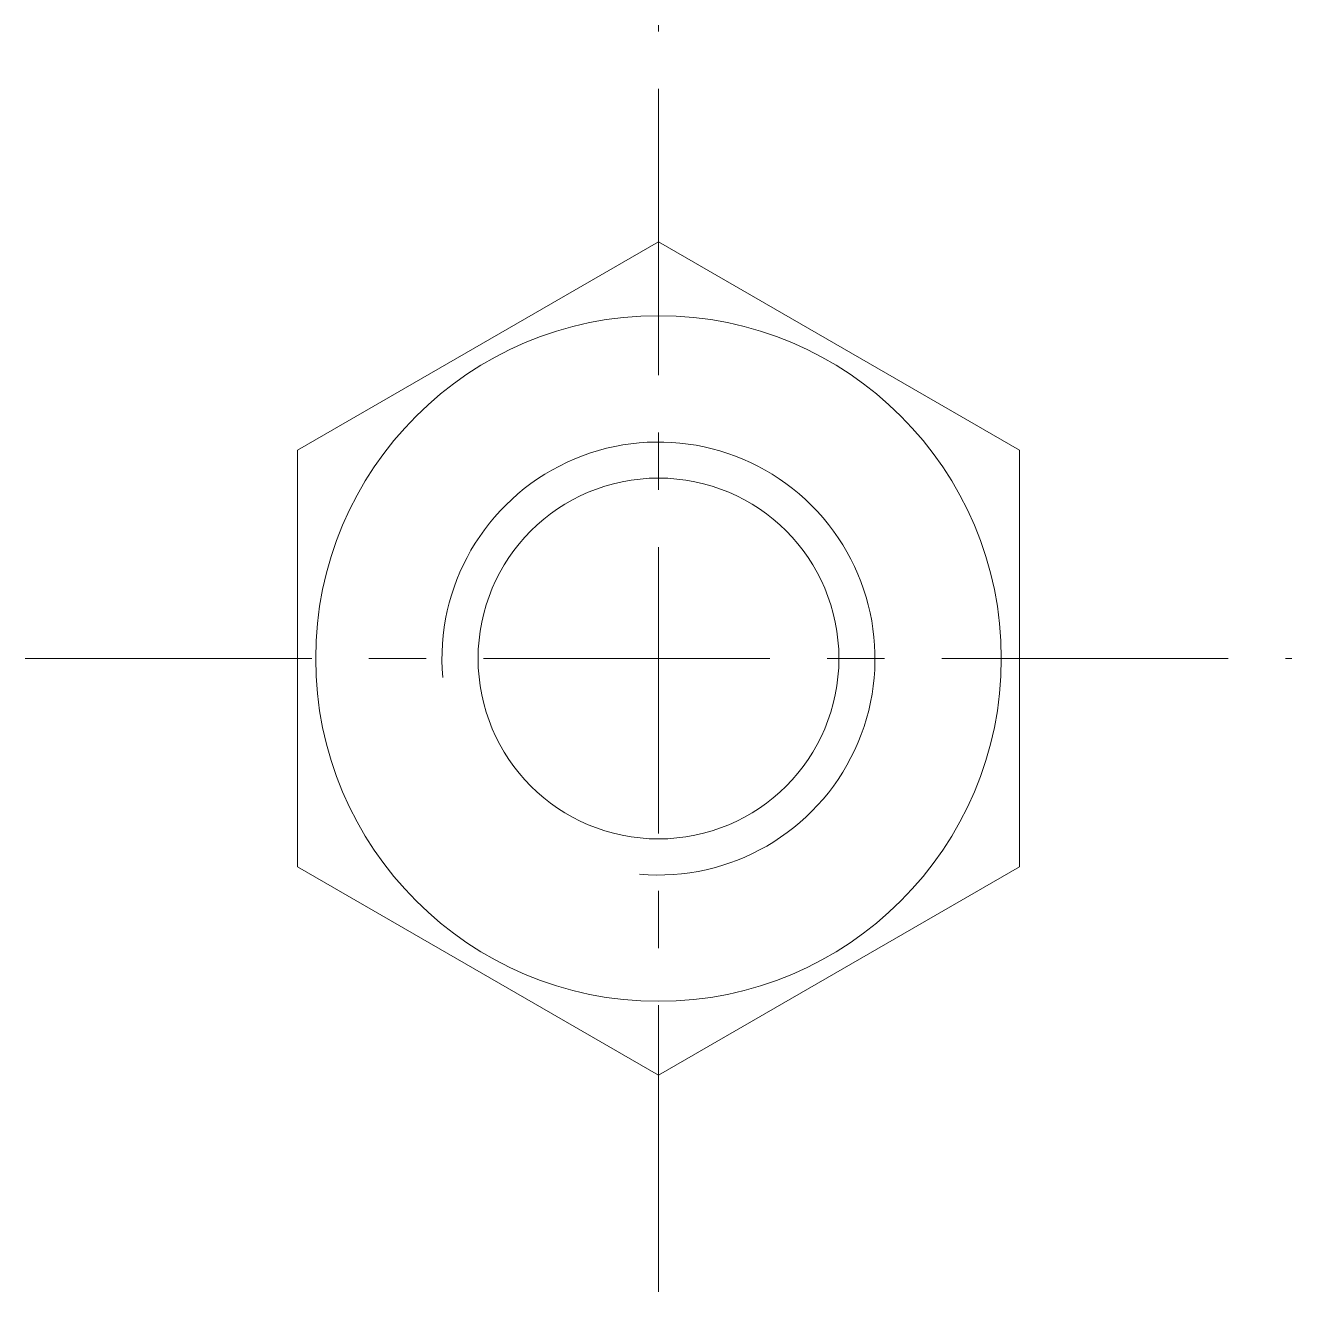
# Model space of a CAD drawing. Header units: millimetres. Extents: x -8.8 to 8.8, y -8.8 to 8.8.
import ezdxf

# ---------------------------------------------------------------- set-up
doc = ezdxf.new("R2010")
doc.units = ezdxf.units.MM
doc.header["$LTSCALE"] = 0.5
doc.linetypes.add('CENTER', pattern=[50.8, 31.75, -6.35, 6.35, -6.35])
doc.layers.get('0').update_dxf_attribs({"color": 9, "lineweight": 15})

msp = doc.modelspace()

# ---------------------------------------------------------------- linework, layer by layer
at = {"color": 1, "linetype": 'CENTER', "ltscale": 0.25}
for p, q in [((0, -8.774), (0, 8.774)), ((-8.774, 0), (8.774, 0))]:
    msp.add_line(p, q, dxfattribs=at)
at = {"ltscale": 0.5}
msp.add_lwpolyline([(-5, -2.887), (0, -5.774), (5, -2.887), (5, 2.887), (0, 5.774), (-5, 2.887)], close=True, dxfattribs=at)
for radius in [4.75, 2.5]:
    msp.add_circle((0, 0), radius, dxfattribs=at)
at = {"color": 5, "ltscale": 0.5}
msp.add_arc((0, 0), 3, 265, 185, dxfattribs=at)

doc.saveas('drawing.dxf')
